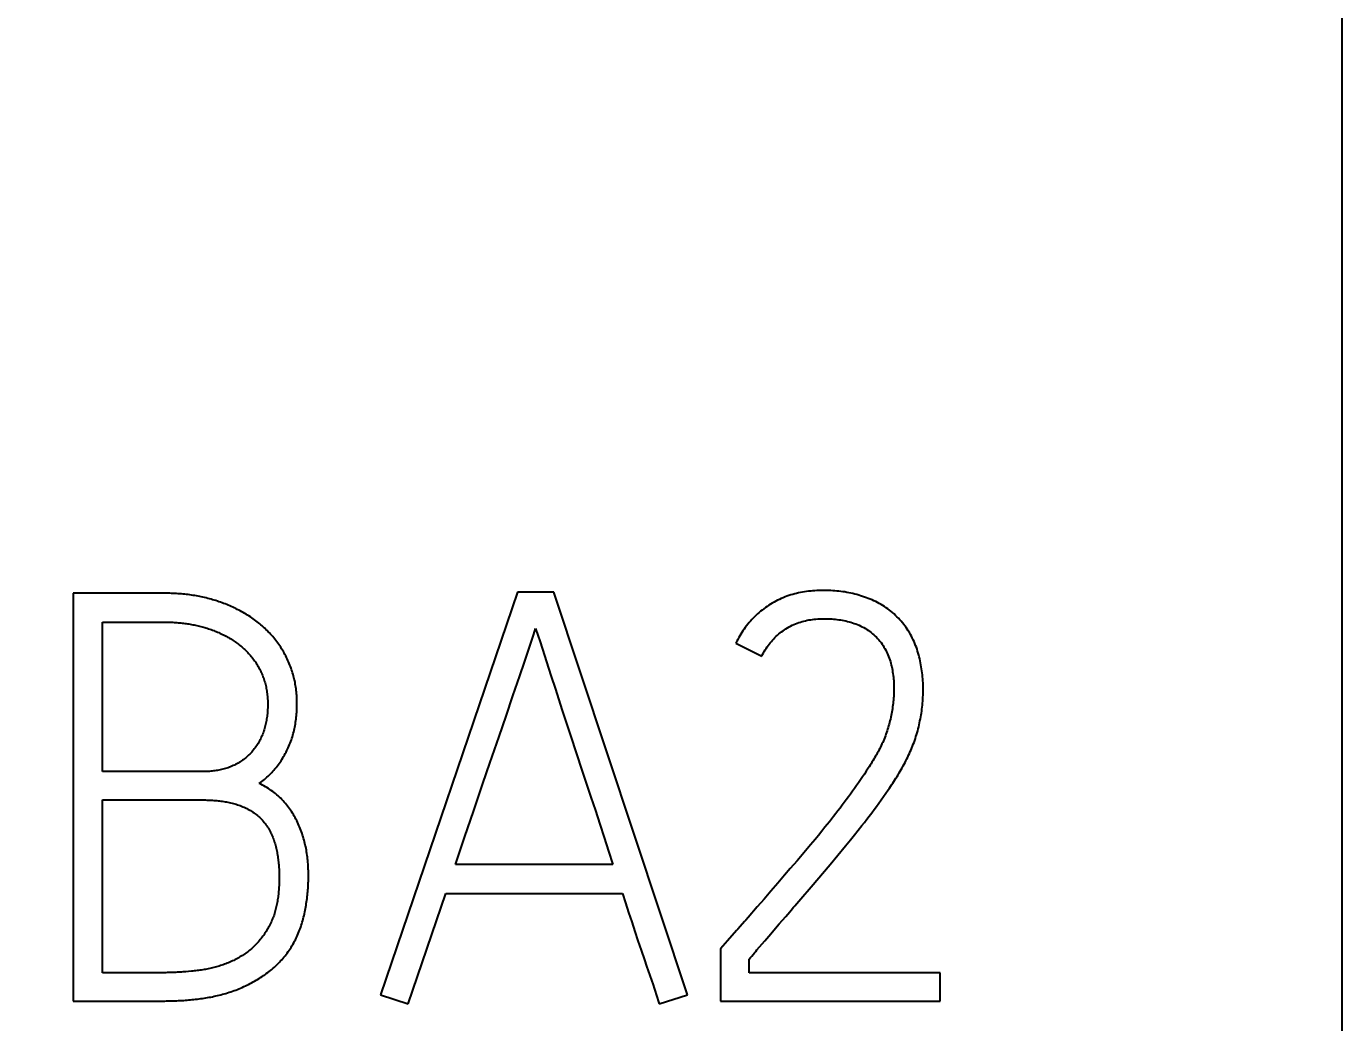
# Model space of a CAD drawing. Extents: x 0 to 420, y 0 to 297.
# Drawn here: x 139.62 to 144.77, y 169.06 to 172.96 of the extents above; entities that cross this region are included whole.
import ezdxf
from ezdxf.enums import TextEntityAlignment as Align

# ---------------------------------------------------------------- set-up
doc = ezdxf.new("R2010")
doc.units = 0
doc.header["$LTSCALE"] = 23.1
for name, color, linetype in [('10000_FRONT', 7, 'CONTINUOUS'), ('10100_DIM_FRONT', 7, 'CONTINUOUS'), ('10500_FRONT_LABELING', 7, 'CONTINUOUS')]:
    doc.layers.add(name, color=color, linetype=linetype)
doc.dimstyles.get("Standard").update_dxf_attribs({"dimtxt": 2.5, "dimasz": 2.5, "dimexe": 1.25, "dimexo": 0.625, "dimtad": 1, "dimcen": 2.5, "dimazin": 3, "dimtfac": 1, "dimtmove": 0, "dimatfit": 3})

# ---------------------------------------------------------------- blocks, each defined once
blk = doc.blocks.new('*D0')
at = {"layer": '10100_DIM_FRONT', "linetype": 'CONTINUOUS'}
for p, q in [((109.270844, 186.639203), (109.270844, 130.967761)), ((144.770844, 186.639203), (144.770844, 130.967761)), ((109.270844, 132.967761), (127.020844, 132.967761)), ((144.770844, 132.967761), (127.020844, 132.967761))]:
    blk.add_line(p, q, dxfattribs=at)
for points in [[(112.770844, 133.467761), (109.270844, 132.967761), (112.770844, 132.467761)], [(141.270844, 132.467761), (144.770844, 132.967761), (141.270844, 133.467761)]]:
    blk.add_solid(points, dxfattribs=at)
blk.add_text('35,5', height=3.5, dxfattribs=at).set_placement((123.190186, 133.842761), (132.690186, 133.842761), align=Align.FIT)

msp = doc.modelspace()

# ---------------------------------------------------------------- linework, layer by layer
at = {"layer": '10000_FRONT', "color": 7, "linetype": 'CONTINUOUS'}
msp.add_line((144.7708, 231.6402), (144.7708, 141.6402), dxfattribs=at)
at = {"layer": '10500_FRONT_LABELING', "color": 7, "linetype": 'CONTINUOUS'}
for p, q in [((139.8035, 170.738), (139.8035, 169.1402)), ((141.5428, 170.7424), (141.0071, 169.1646)), ((141.6862, 170.7424), (141.5428, 170.7424)), ((142.2085, 169.1646), (141.6862, 170.7424)), ((139.9178, 170.039), (139.9178, 170.6248)), ((141.6318, 170.5475), (141.6745, 170.4151)), ((142.399, 170.5427), (142.4998, 170.4917)), ((141.6745, 170.4151), (141.6916, 170.3622)), ((141.5256, 170.3357), (141.5436, 170.3886)), ((141.6916, 170.3622), (141.7175, 170.2829)), ((141.7175, 170.2829), (141.7523, 170.1772)), ((141.453, 170.1245), (141.4711, 170.1773)), ((141.7523, 170.1772), (141.7959, 170.0451)), ((141.435, 170.0717), (141.453, 170.1245)), ((140.3101, 170.039), (139.9178, 170.039)), ((141.408, 169.9924), (141.435, 170.0717)), ((141.7959, 170.0451), (141.8308, 169.9395)), ((142.9093, 170.0411), (142.9018, 170.0297)), ((142.9168, 170.0526), (142.9093, 170.0411)), ((141.3722, 169.8866), (141.408, 169.9924)), ((142.871, 169.9845), (142.8631, 169.9733)), ((142.8788, 169.9957), (142.871, 169.9845)), ((142.8865, 170.007), (142.8788, 169.9957)), ((142.8942, 170.0183), (142.8865, 170.007)), ((142.9018, 170.0297), (142.8942, 170.0183)), ((141.8308, 169.9395), (141.8483, 169.8866)), ((142.8391, 169.9399), (142.831, 169.9289)), ((142.8472, 169.951), (142.8391, 169.9399)), ((142.8552, 169.9621), (142.8472, 169.951)), ((142.8631, 169.9733), (142.8552, 169.9621)), ((142.9679, 169.9284), (142.977, 169.9413)), ((142.977, 169.9413), (142.9861, 169.9542)), ((142.9861, 169.9542), (142.995, 169.9672)), ((139.9178, 169.2512), (139.9178, 169.928)), ((141.3364, 169.7808), (141.3722, 169.8866)), ((141.8483, 169.8866), (141.8656, 169.8338)), ((142.7982, 169.8853), (142.7898, 169.8745)), ((142.8064, 169.8961), (142.7982, 169.8853)), ((142.8147, 169.907), (142.8064, 169.8961)), ((142.8229, 169.918), (142.8147, 169.907)), ((142.831, 169.9289), (142.8229, 169.918)), ((142.9211, 169.8651), (142.9306, 169.8776)), ((142.9306, 169.8776), (142.94, 169.8902)), ((142.94, 169.8902), (142.9494, 169.9029)), ((142.9494, 169.9029), (142.9587, 169.9156)), ((142.9587, 169.9156), (142.9679, 169.9284)), ((141.8656, 169.8338), (141.8829, 169.7809)), ((142.756, 169.8316), (142.7474, 169.821)), ((142.7645, 169.8422), (142.756, 169.8316)), ((142.773, 169.8529), (142.7645, 169.8422)), ((142.7814, 169.8637), (142.773, 169.8529)), ((142.7898, 169.8745), (142.7814, 169.8637)), ((142.8775, 169.8092), (142.8922, 169.8277)), ((142.8922, 169.8277), (142.9019, 169.8401)), ((142.9019, 169.8401), (142.9115, 169.8526)), ((142.9115, 169.8526), (142.9211, 169.8651)), ((141.3007, 169.675), (141.3364, 169.7808)), ((141.8829, 169.7809), (141.9, 169.728)), ((142.7215, 169.7893), (142.7084, 169.7735)), ((142.7345, 169.8051), (142.7215, 169.7893)), ((142.7474, 169.821), (142.7345, 169.8051)), ((142.8479, 169.7724), (142.8628, 169.7908)), ((142.8628, 169.7908), (142.8775, 169.8092)), ((141.9, 169.728), (141.9171, 169.675)), ((142.6909, 169.7526), (142.6645, 169.7213)), ((142.7084, 169.7735), (142.6909, 169.7526)), ((142.7979, 169.7117), (142.828, 169.7481)), ((142.828, 169.7481), (142.8479, 169.7724)), ((141.9171, 169.675), (141.3007, 169.675)), ((142.638, 169.6901), (142.6115, 169.6589)), ((142.6645, 169.7213), (142.638, 169.6901)), ((142.7373, 169.6393), (142.7677, 169.6754)), ((142.7677, 169.6754), (142.7979, 169.7117)), ((142.5893, 169.6329), (142.5626, 169.6019)), ((142.6115, 169.6589), (142.5893, 169.6329)), ((142.7016, 169.5973), (142.7373, 169.6393)), ((142.5359, 169.5709), (142.509, 169.5399)), ((142.5626, 169.6019), (142.5359, 169.5709)), ((142.6452, 169.5316), (142.7016, 169.5973)), ((141.1147, 169.1291), (141.2626, 169.5618)), ((141.2626, 169.5618), (141.9552, 169.5618)), ((141.9552, 169.5618), (141.9669, 169.5246)), ((141.9669, 169.5246), (141.9787, 169.4873)), ((142.509, 169.5399), (142.4822, 169.509)), ((142.6298, 169.5137), (142.6452, 169.5316)), ((141.9787, 169.4873), (141.9907, 169.4501)), ((142.4822, 169.509), (142.4462, 169.4678)), ((142.5682, 169.442), (142.5939, 169.4719)), ((141.9907, 169.4501), (142.0028, 169.413)), ((142.4013, 169.4165), (142.3653, 169.3754)), ((142.4058, 169.4216), (142.4013, 169.4165)), ((142.4148, 169.4319), (142.4058, 169.4216)), ((142.5272, 169.3942), (142.5682, 169.442)), ((142.0028, 169.413), (142.0151, 169.3759)), ((142.0151, 169.3759), (142.0275, 169.3388)), ((142.3653, 169.3754), (142.3385, 169.3444)), ((142.4914, 169.3523), (142.5017, 169.3643)), ((142.5017, 169.3643), (142.5119, 169.3762)), ((142.5119, 169.3762), (142.5272, 169.3942)), ((142.0275, 169.3388), (142.0401, 169.3018)), ((142.3385, 169.3444), (142.3385, 169.1402)), ((142.4812, 169.3403), (142.4914, 169.3523)), ((142.0401, 169.3018), (142.0486, 169.2772)), ((142.4505, 169.2512), (142.4505, 169.3044)), ((140.161, 169.2512), (139.9178, 169.2512)), ((140.2554, 169.256), (140.2443, 169.255)), ((140.2664, 169.257), (140.2554, 169.256)), ((143.1991, 169.2512), (142.4505, 169.2512)), ((143.1991, 169.1402), (143.1991, 169.2512)), ((141.0071, 169.1646), (141.1147, 169.1291)), ((142.0986, 169.1291), (142.2085, 169.1646)), ((139.8035, 169.1402), (140.1622, 169.1402)), ((142.3385, 169.1402), (143.1991, 169.1402))]:
    msp.add_line(p, q, dxfattribs=at)
for points in [[(140.5319, 169.9924), (140.5372, 169.9963), (140.5424, 170.0003), (140.5475, 170.0044), (140.5525, 170.0086), (140.5575, 170.0129), (140.5623, 170.0173), (140.5671, 170.0217), (140.5717, 170.0262), (140.5763, 170.0309), (140.5808, 170.0356), (140.5852, 170.0404), (140.5895, 170.0452), (140.5937, 170.0502), (140.5979, 170.0552), (140.6019, 170.0603), (140.6059, 170.0655), (140.6098, 170.0708), (140.6136, 170.0762), (140.6173, 170.0816), (140.6209, 170.0871), (140.6244, 170.0927), (140.6277, 170.0983), (140.631, 170.1039), (140.6342, 170.1096), (140.6372, 170.1154), (140.6402, 170.1212), (140.643, 170.127), (140.6457, 170.1329), (140.6484, 170.1389), (140.6509, 170.1449), (140.6533, 170.1509), (140.6556, 170.157), (140.6578, 170.1632), (140.6599, 170.1694), (140.6619, 170.1756), (140.6637, 170.1819), (140.6655, 170.1883), (140.6671, 170.1946), (140.6687, 170.201), (140.6701, 170.2074), (140.6714, 170.2138), (140.6726, 170.2202), (140.6737, 170.2266), (140.6747, 170.233), (140.6756, 170.2394), (140.6765, 170.2459), (140.6772, 170.2523), (140.6778, 170.2588), (140.6784, 170.2653), (140.6788, 170.2717), (140.6792, 170.2782), (140.6795, 170.2847), (140.6797, 170.2912), (140.6798, 170.2977), (140.6799, 170.3042), (140.6798, 170.3108), (140.6797, 170.3173), (140.6795, 170.3238), (140.6792, 170.3304), (140.6788, 170.3369), (140.6783, 170.3435), (140.6777, 170.35), (140.677, 170.3565), (140.6762, 170.3629), (140.6753, 170.3694), (140.6743, 170.3758), (140.6733, 170.3822), (140.6721, 170.3885), (140.6708, 170.3949), (140.6694, 170.4012), (140.6679, 170.4074), (140.6663, 170.4137), (140.6646, 170.4199), (140.6628, 170.4261), (140.6609, 170.4323), (140.6588, 170.4385), (140.6567, 170.4446), (140.6545, 170.4507), (140.6521, 170.4567), (140.6497, 170.4628), (140.6471, 170.4688), (140.6445, 170.4748), (140.6417, 170.4807), (140.6388, 170.4866), (140.6359, 170.4925), (140.6328, 170.4983), (140.6297, 170.504), (140.6265, 170.5097), (140.6231, 170.5153), (140.6197, 170.5208), (140.6163, 170.5263), (140.6127, 170.5317), (140.609, 170.5371), (140.6053, 170.5424), (140.6014, 170.5476), (140.5975, 170.5528), (140.5935, 170.5579), (140.5894, 170.563), (140.5852, 170.568), (140.581, 170.5729), (140.5766, 170.5777), (140.5721, 170.5825), (140.5676, 170.5873), (140.563, 170.592), (140.5583, 170.5965), (140.5535, 170.6011), (140.5487, 170.6055), (140.5438, 170.6098), (140.5388, 170.6141), (140.5338, 170.6183), (140.5288, 170.6224), (140.5236, 170.6264), (140.5184, 170.6303), (140.5132, 170.6342), (140.5079, 170.638), (140.5026, 170.6417), (140.4972, 170.6453), (140.4917, 170.6489), (140.4862, 170.6524), (140.4806, 170.6558), (140.475, 170.6592), (140.4693, 170.6624), (140.4636, 170.6657), (140.4579, 170.6688), (140.452, 170.6719), (140.4462, 170.6748), (140.4403, 170.6778), (140.4344, 170.6806), (140.4285, 170.6834), (140.4226, 170.686), (140.4166, 170.6886), (140.4106, 170.6912), (140.4046, 170.6937), (140.3986, 170.6961), (140.3925, 170.6984), (140.3864, 170.7006), (140.3803, 170.7028), (140.3742, 170.705), (140.3681, 170.707), (140.3619, 170.709), (140.3557, 170.7109), (140.3495, 170.7128), (140.3432, 170.7146), (140.337, 170.7163), (140.3307, 170.7179), (140.3244, 170.7195), (140.3181, 170.721), (140.3117, 170.7225), (140.3053, 170.7238), (140.2989, 170.7251), (140.2925, 170.7264), (140.2861, 170.7276), (140.2796, 170.7287), (140.2732, 170.7297), (140.2667, 170.7307), (140.2602, 170.7316), (140.2537, 170.7325), (140.2471, 170.7332), (140.2406, 170.734), (140.2341, 170.7346), (140.2276, 170.7352), (140.2211, 170.7357), (140.2145, 170.7362), (140.208, 170.7366), (140.2015, 170.737), (140.1949, 170.7373), (140.1884, 170.7376), (140.1818, 170.7377), (140.1753, 170.7379), (140.1687, 170.738), (139.8035, 170.738)], [(143.0454, 170.6281), (143.0401, 170.6341), (143.0347, 170.6399), (143.0292, 170.6456), (143.0235, 170.6513), (143.0178, 170.6568), (143.0119, 170.6622), (143.0059, 170.6673), (142.9997, 170.6723), (142.9934, 170.677), (142.987, 170.6815), (142.9805, 170.6859), (142.9738, 170.69), (142.967, 170.694), (142.9602, 170.6979), (142.9532, 170.7016), (142.9461, 170.7051), (142.9389, 170.7085), (142.9317, 170.7118), (142.9243, 170.7149), (142.9169, 170.7178), (142.9095, 170.7206), (142.9021, 170.7233), (142.8946, 170.7259), (142.8871, 170.7283), (142.8795, 170.7306), (142.8719, 170.7328), (142.8643, 170.7348), (142.8567, 170.7367), (142.849, 170.7385), (142.8413, 170.7401), (142.8336, 170.7416), (142.8258, 170.743), (142.818, 170.7441), (142.8101, 170.7452), (142.8022, 170.7461), (142.7943, 170.7468), (142.7864, 170.7475), (142.7784, 170.748), (142.7705, 170.7485), (142.7625, 170.7488), (142.7546, 170.749), (142.7466, 170.7491), (142.7387, 170.7491), (142.7308, 170.7489), (142.7229, 170.7487), (142.715, 170.7484), (142.7071, 170.7479), (142.6992, 170.7473), (142.6914, 170.7466), (142.6835, 170.7457), (142.6756, 170.7447), (142.6678, 170.7436), (142.66, 170.7423), (142.6521, 170.7408), (142.6443, 170.7393), (142.6365, 170.7375), (142.6288, 170.7356), (142.6211, 170.7335), (142.6134, 170.7312), (142.6059, 170.7288), (142.5984, 170.7262), (142.591, 170.7234), (142.5836, 170.7205), (142.5764, 170.7174), (142.5692, 170.7141), (142.5621, 170.7107), (142.555, 170.707), (142.5481, 170.7033), (142.5412, 170.6993), (142.5343, 170.6952), (142.5276, 170.6909), (142.5209, 170.6864), (142.5144, 170.6819), (142.508, 170.6772), (142.5017, 170.6723), (142.4955, 170.6674), (142.4895, 170.6623), (142.4836, 170.6571), (142.4777, 170.6517), (142.472, 170.6462), (142.4664, 170.6406), (142.461, 170.6349), (142.4556, 170.629), (142.4504, 170.623), (142.4453, 170.6169), (142.4403, 170.6106), (142.4355, 170.6043), (142.4308, 170.5978), (142.4262, 170.5913), (142.4219, 170.5846), (142.4177, 170.5779), (142.4136, 170.571), (142.4097, 170.5641), (142.406, 170.5571), (142.4024, 170.5499), (142.399, 170.5427)], [(139.9178, 170.6248), (140.1675, 170.6248), (140.1728, 170.6247), (140.1781, 170.6246), (140.1834, 170.6245), (140.1887, 170.6243), (140.194, 170.6241), (140.1993, 170.6238), (140.2045, 170.6235), (140.2098, 170.6231), (140.2151, 170.6227), (140.2203, 170.6222), (140.2256, 170.6217), (140.2308, 170.6212), (140.236, 170.6206), (140.2413, 170.6199), (140.2465, 170.6192), (140.2517, 170.6184), (140.2569, 170.6176), (140.262, 170.6168), (140.2672, 170.6159), (140.2724, 170.6149), (140.2775, 170.6139), (140.2827, 170.6128), (140.2878, 170.6117), (140.2929, 170.6105), (140.298, 170.6093), (140.3032, 170.608), (140.3082, 170.6066), (140.3133, 170.6052), (140.3184, 170.6037), (140.3235, 170.6022), (140.3285, 170.6006), (140.3336, 170.599), (140.3386, 170.5973), (140.3436, 170.5955), (140.3486, 170.5937), (140.3536, 170.5918), (140.3586, 170.5898), (140.3636, 170.5878), (140.3685, 170.5857), (140.3734, 170.5836), (140.3783, 170.5814), (140.3831, 170.5792), (140.3879, 170.5769), (140.3926, 170.5745), (140.3973, 170.5721), (140.402, 170.5696), (140.4067, 170.5671), (140.4113, 170.5645), (140.4159, 170.5618), (140.4204, 170.559), (140.4249, 170.5562), (140.4294, 170.5534), (140.4338, 170.5504), (140.4382, 170.5474), (140.4425, 170.5443), (140.4468, 170.5412), (140.4511, 170.5379), (140.4553, 170.5346), (140.4594, 170.5313), (140.4636, 170.5278), (140.4676, 170.5243), (140.4716, 170.5208), (140.4755, 170.5171), (140.4793, 170.5135), (140.4831, 170.5097), (140.4868, 170.5059), (140.4904, 170.502), (140.494, 170.4981), (140.4974, 170.4941), (140.5008, 170.4901), (140.5042, 170.4859), (140.5074, 170.4817), (140.5106, 170.4775), (140.5137, 170.4732), (140.5168, 170.4688), (140.5197, 170.4643), (140.5226, 170.4598), (140.5254, 170.4553), (140.5281, 170.4506), (140.5307, 170.446), (140.5333, 170.4413), (140.5357, 170.4366), (140.538, 170.4318), (140.5403, 170.427), (140.5424, 170.4221), (140.5445, 170.4173), (140.5464, 170.4124), (140.5483, 170.4074), (140.55, 170.4024), (140.5517, 170.3974), (140.5533, 170.3923), (140.5548, 170.3872), (140.5561, 170.3821), (140.5574, 170.3769), (140.5586, 170.3717), (140.5597, 170.3664), (140.5607, 170.3612), (140.5616, 170.3559), (140.5624, 170.3506), (140.5631, 170.3453), (140.5637, 170.3401), (140.5642, 170.3348), (140.5646, 170.3295), (140.565, 170.3242), (140.5652, 170.3189), (140.5654, 170.3136), (140.5655, 170.3084), (140.5656, 170.3031), (140.5655, 170.2978), (140.5654, 170.2925), (140.5653, 170.2872), (140.565, 170.2819), (140.5647, 170.2766), (140.5643, 170.2713), (140.5638, 170.266), (140.5633, 170.2607), (140.5626, 170.2554), (140.5619, 170.2501), (140.5611, 170.2448), (140.5602, 170.2395), (140.5592, 170.2343), (140.5581, 170.2291), (140.557, 170.2239), (140.5557, 170.2187), (140.5544, 170.2136), (140.553, 170.2085), (140.5515, 170.2034), (140.5498, 170.1984), (140.5481, 170.1933), (140.5463, 170.1884), (140.5444, 170.1834), (140.5423, 170.1785), (140.5402, 170.1736), (140.5379, 170.1687), (140.5355, 170.1639), (140.5331, 170.1592), (140.5305, 170.1545), (140.5278, 170.1499), (140.525, 170.1454), (140.5221, 170.1409), (140.5191, 170.1365), (140.516, 170.1322), (140.5128, 170.128), (140.5095, 170.1238), (140.5061, 170.1197), (140.5026, 170.1157), (140.4989, 170.1118), (140.4952, 170.1079), (140.4914, 170.1042), (140.4875, 170.1005), (140.4835, 170.0969), (140.4795, 170.0935), (140.4753, 170.0901), (140.4711, 170.0868), (140.4669, 170.0837), (140.4625, 170.0807), (140.4581, 170.0777), (140.4536, 170.0749), (140.449, 170.0722), (140.4444, 170.0696), (140.4396, 170.0671), (140.4348, 170.0647), (140.43, 170.0624), (140.4251, 170.0603), (140.4201, 170.0582), (140.4151, 170.0563), (140.4101, 170.0545), (140.4051, 170.0528), (140.4, 170.0512), (140.3948, 170.0497), (140.3897, 170.0483), (140.3845, 170.047), (140.3793, 170.0459), (140.3741, 170.0448), (140.3688, 170.0438), (140.3635, 170.0429), (140.3582, 170.0421), (140.3529, 170.0415), (140.3475, 170.0408), (140.3422, 170.0403), (140.3369, 170.0399), (140.3315, 170.0396), (140.3262, 170.0393), (140.3208, 170.0391), (140.3154, 170.039), (140.3101, 170.039)], [(141.5703, 170.468), (141.6056, 170.5739), (141.6145, 170.6004)], [(141.6145, 170.6004), (141.6232, 170.574), (141.6318, 170.5475)], [(142.4998, 170.4917), (142.5029, 170.4979), (142.5061, 170.5041), (142.5095, 170.5101), (142.513, 170.516), (142.5167, 170.5219), (142.5205, 170.5276), (142.5245, 170.5332), (142.5286, 170.5387), (142.5329, 170.5441), (142.5374, 170.5493), (142.542, 170.5545), (142.5467, 170.5596), (142.5516, 170.5646), (142.5566, 170.5694), (142.5617, 170.574), (142.567, 170.5786), (142.5723, 170.5829), (142.5777, 170.5871), (142.5833, 170.5912), (142.5889, 170.5951), (142.5947, 170.5989), (142.6006, 170.6025), (142.6066, 170.606), (142.6127, 170.6093), (142.6189, 170.6124), (142.6252, 170.6153), (142.6316, 170.6181), (142.638, 170.6206), (142.6445, 170.623), (142.6511, 170.6251), (142.6577, 170.6271), (142.6643, 170.6289), (142.671, 170.6305), (142.6778, 170.6319), (142.6845, 170.6332), (142.6914, 170.6343), (142.6983, 170.6352), (142.7052, 170.636), (142.7121, 170.6367), (142.719, 170.6372), (142.7259, 170.6376), (142.7328, 170.6379), (142.7396, 170.6381), (142.7465, 170.6382), (142.7534, 170.6381), (142.7602, 170.6379), (142.7671, 170.6377), (142.774, 170.6373), (142.7808, 170.6368), (142.7876, 170.6361), (142.7945, 170.6354), (142.8013, 170.6345), (142.8081, 170.6334), (142.8149, 170.6323), (142.8217, 170.631), (142.8285, 170.6295), (142.8353, 170.6279), (142.842, 170.6261), (142.8487, 170.6242), (142.8553, 170.6222), (142.8619, 170.62), (142.8684, 170.6176), (142.8748, 170.6151), (142.8811, 170.6124), (142.8874, 170.6095), (142.8936, 170.6064), (142.8998, 170.6032), (142.9058, 170.5997), (142.9117, 170.596), (142.9175, 170.5922), (142.9232, 170.5882), (142.9286, 170.584), (142.934, 170.5796), (142.9391, 170.5751), (142.9441, 170.5704), (142.949, 170.5656), (142.9537, 170.5606), (142.9583, 170.5554), (142.9627, 170.55), (142.967, 170.5445), (142.971, 170.5388), (142.9749, 170.533), (142.9785, 170.5271), (142.982, 170.5212), (142.9853, 170.5151), (142.9884, 170.5089), (142.9914, 170.5027), (142.9942, 170.4963), (142.9968, 170.4899), (142.9992, 170.4834), (143.0014, 170.4768), (143.0035, 170.4701), (143.0053, 170.4635), (143.007, 170.4568), (143.0086, 170.45), (143.01, 170.4433), (143.0113, 170.4365), (143.0124, 170.4298), (143.0135, 170.423), (143.0144, 170.4161), (143.0152, 170.4093), (143.0159, 170.4024), (143.0165, 170.3956), (143.0169, 170.3887), (143.0172, 170.3817), (143.0175, 170.3748), (143.0176, 170.3679), (143.0176, 170.3609), (143.0175, 170.354), (143.0173, 170.3471), (143.017, 170.3402), (143.0166, 170.3333), (143.0162, 170.3265), (143.0156, 170.3196), (143.0149, 170.3128), (143.0142, 170.306), (143.0134, 170.2992), (143.0124, 170.2924), (143.0114, 170.2856), (143.0103, 170.2788), (143.0091, 170.2721), (143.0078, 170.2653), (143.0064, 170.2586), (143.005, 170.2519), (143.0034, 170.2452), (143.0019, 170.2385), (143.0002, 170.2318), (142.9985, 170.2252), (142.9967, 170.2185), (142.9948, 170.2119), (142.9928, 170.2052), (142.9907, 170.1986), (142.9885, 170.192), (142.9862, 170.1855), (142.9839, 170.1791), (142.9814, 170.1726), (142.9788, 170.1663), (142.9762, 170.16), (142.9734, 170.1537), (142.9706, 170.1475), (142.9676, 170.1413), (142.9646, 170.1352), (142.9616, 170.1291), (142.9584, 170.1231), (142.9552, 170.1171), (142.952, 170.1111), (142.9486, 170.1051), (142.9453, 170.0992), (142.9418, 170.0933), (142.9384, 170.0874), (142.9349, 170.0816), (142.9313, 170.0758), (142.9277, 170.07), (142.9241, 170.0642), (142.9205, 170.0584), (142.9168, 170.0526)], [(142.995, 169.9672), (142.9995, 169.9737), (143.0039, 169.9803), (143.0083, 169.9869), (143.0126, 169.9935), (143.0169, 170.0001), (143.0212, 170.0068), (143.0254, 170.0135), (143.0296, 170.0202), (143.0337, 170.027), (143.0378, 170.0337), (143.0418, 170.0405), (143.0458, 170.0473), (143.0497, 170.0542), (143.0535, 170.0611), (143.0573, 170.068), (143.061, 170.0749), (143.0646, 170.0819), (143.0681, 170.0889), (143.0716, 170.096), (143.075, 170.1031), (143.0782, 170.1102), (143.0814, 170.1174), (143.0845, 170.1246), (143.0876, 170.1318), (143.0905, 170.1391), (143.0933, 170.1465), (143.0961, 170.1538), (143.0987, 170.1613), (143.1013, 170.1687), (143.1038, 170.1762), (143.1061, 170.1838), (143.1083, 170.1914), (143.1105, 170.1991), (143.1125, 170.2068), (143.1144, 170.2145), (143.1162, 170.2222), (143.1179, 170.23), (143.1195, 170.2377), (143.121, 170.2454), (143.1224, 170.2532), (143.1237, 170.261), (143.1249, 170.2687), (143.1261, 170.2765), (143.1271, 170.2843), (143.128, 170.2921), (143.1288, 170.2999), (143.1295, 170.3077), (143.1302, 170.3156), (143.1307, 170.3234), (143.1311, 170.3312), (143.1315, 170.3391), (143.1317, 170.3469), (143.1319, 170.3548), (143.1319, 170.3627), (143.1318, 170.3706), (143.1316, 170.3785), (143.1314, 170.3864), (143.1309, 170.3943), (143.1304, 170.4022), (143.1298, 170.4102), (143.129, 170.4181), (143.1281, 170.426), (143.1271, 170.4339), (143.1259, 170.4418), (143.1247, 170.4496), (143.1233, 170.4574), (143.1219, 170.4652), (143.1203, 170.4729), (143.1186, 170.4807), (143.1168, 170.4884), (143.1148, 170.496), (143.1126, 170.5037), (143.1103, 170.5112), (143.1079, 170.5188), (143.1052, 170.5263), (143.1024, 170.5338), (143.0994, 170.5412), (143.0962, 170.5485), (143.0928, 170.5557), (143.0893, 170.5629), (143.0856, 170.5699), (143.0818, 170.5768), (143.0779, 170.5836), (143.0738, 170.5903), (143.0695, 170.5969), (143.065, 170.6034), (143.0604, 170.6098), (143.0556, 170.616), (143.0506, 170.6221), (143.0454, 170.6281)], [(141.5436, 170.3886), (141.5526, 170.415), (141.5703, 170.468)], [(141.4711, 170.1773), (141.4984, 170.2565), (141.5256, 170.3357)], [(140.1622, 169.1402), (140.1689, 169.1403), (140.1757, 169.1404), (140.1825, 169.1405), (140.1892, 169.1406), (140.1959, 169.1408), (140.2027, 169.141), (140.2094, 169.1413), (140.2161, 169.1416), (140.2229, 169.1419), (140.2296, 169.1423), (140.2363, 169.1427), (140.243, 169.1432), (140.2497, 169.1437), (140.2564, 169.1443), (140.2631, 169.1448), (140.2698, 169.1455), (140.2764, 169.1462), (140.2831, 169.1469), (140.2897, 169.1477), (140.2964, 169.1485), (140.303, 169.1494), (140.3097, 169.1503), (140.3163, 169.1513), (140.3229, 169.1524), (140.3295, 169.1535), (140.3361, 169.1546), (140.3427, 169.1559), (140.3493, 169.1572), (140.3558, 169.1586), (140.3624, 169.16), (140.3689, 169.1615), (140.3755, 169.1631), (140.382, 169.1648), (140.3885, 169.1665), (140.395, 169.1683), (140.4015, 169.1702), (140.4079, 169.1722), (140.4144, 169.1742), (140.4209, 169.1764), (140.4273, 169.1786), (140.4337, 169.1809), (140.4401, 169.1833), (140.4465, 169.1858), (140.4528, 169.1884), (140.4591, 169.191), (140.4654, 169.1937), (140.4716, 169.1965), (140.4778, 169.1994), (140.4839, 169.2023), (140.49, 169.2053), (140.496, 169.2084), (140.502, 169.2116), (140.508, 169.2148), (140.5139, 169.2181), (140.5198, 169.2215), (140.5257, 169.2249), (140.5315, 169.2284), (140.5372, 169.2321), (140.5429, 169.2358), (140.5486, 169.2396), (140.5542, 169.2434), (140.5598, 169.2474), (140.5653, 169.2515), (140.5707, 169.2557), (140.576, 169.26), (140.5813, 169.2643), (140.5864, 169.2688), (140.5915, 169.2733), (140.5965, 169.2779), (140.6014, 169.2825), (140.6061, 169.2873), (140.6108, 169.2921), (140.6155, 169.2971), (140.62, 169.302), (140.6244, 169.3071), (140.6287, 169.3123), (140.633, 169.3175), (140.6371, 169.3228), (140.6412, 169.3282), (140.6452, 169.3337), (140.649, 169.3392), (140.6528, 169.3448), (140.6565, 169.3505), (140.6602, 169.3563), (140.6637, 169.3622), (140.6671, 169.3681), (140.6704, 169.3741), (140.6736, 169.3801), (140.6767, 169.3862), (140.6796, 169.3923), (140.6824, 169.3985), (140.6851, 169.4047), (140.6877, 169.411), (140.6901, 169.4173), (140.6924, 169.4236), (140.6946, 169.43), (140.6967, 169.4364), (140.6987, 169.4429), (140.7006, 169.4494), (140.7024, 169.4559), (140.7042, 169.4625), (140.7058, 169.4691), (140.7074, 169.4757), (140.7089, 169.4824), (140.7103, 169.489), (140.7116, 169.4957), (140.7129, 169.5024), (140.7141, 169.5091), (140.7153, 169.5157), (140.7164, 169.5224), (140.7174, 169.5291), (140.7184, 169.5358), (140.7193, 169.5425), (140.7202, 169.5492), (140.7209, 169.5559), (140.7216, 169.5626), (140.7223, 169.5693), (140.7228, 169.576), (140.7233, 169.5828), (140.7237, 169.5895), (140.724, 169.5962), (140.7243, 169.6029), (140.7245, 169.6096), (140.7246, 169.6164), (140.7247, 169.6231), (140.7247, 169.6298), (140.7247, 169.6366), (140.7246, 169.6433), (140.7244, 169.6501), (140.7241, 169.6568), (140.7238, 169.6635), (140.7235, 169.6703), (140.723, 169.677), (140.7225, 169.6838), (140.7219, 169.6906), (140.7212, 169.6973), (140.7204, 169.7041), (140.7196, 169.7108), (140.7186, 169.7176), (140.7176, 169.7244), (140.7165, 169.7311), (140.7152, 169.7378), (140.7139, 169.7445), (140.7125, 169.7511), (140.711, 169.7577), (140.7094, 169.7643), (140.7077, 169.7709), (140.7059, 169.7774), (140.704, 169.7839), (140.702, 169.7903), (140.6999, 169.7968), (140.6976, 169.8032), (140.6953, 169.8095), (140.6928, 169.8159), (140.6902, 169.8222), (140.6876, 169.8284), (140.6848, 169.8347), (140.6818, 169.8409), (140.6788, 169.847), (140.6757, 169.8531), (140.6725, 169.859), (140.6691, 169.865), (140.6657, 169.8708), (140.6621, 169.8766), (140.6585, 169.8822), (140.6547, 169.8878), (140.6509, 169.8934), (140.6469, 169.8988), (140.6429, 169.9042), (140.6387, 169.9095), (140.6344, 169.9147), (140.6299, 169.9198), (140.6254, 169.9248), (140.6208, 169.9298), (140.616, 169.9346), (140.6111, 169.9394), (140.606, 169.944), (140.6009, 169.9486), (140.5957, 169.953), (140.5903, 169.9573), (140.5849, 169.9614), (140.5794, 169.9654), (140.5738, 169.9693), (140.5681, 169.973), (140.5623, 169.9766), (140.5564, 169.98), (140.5504, 169.9833), (140.5444, 169.9865), (140.5382, 169.9895), (140.5319, 169.9924)], [(139.9178, 169.928), (140.3156, 169.928), (140.3212, 169.9279), (140.3267, 169.9278), (140.3323, 169.9276), (140.3378, 169.9274), (140.3434, 169.9271), (140.3489, 169.9268), (140.3544, 169.9264), (140.3599, 169.926), (140.3654, 169.9255), (140.3709, 169.9249), (140.3764, 169.9243), (140.3819, 169.9236), (140.3874, 169.9228), (140.3928, 169.922), (140.3983, 169.9211), (140.4037, 169.9201), (140.4092, 169.9191), (140.4146, 169.918), (140.42, 169.9167), (140.4254, 169.9154), (140.4308, 169.9141), (140.4362, 169.9126), (140.4416, 169.911), (140.4469, 169.9093), (140.4522, 169.9076), (140.4574, 169.9057), (140.4626, 169.9037), (140.4678, 169.9016), (140.4729, 169.8994), (140.4779, 169.8971), (140.4829, 169.8947), (140.4878, 169.8922), (140.4927, 169.8895), (140.4975, 169.8867), (140.5023, 169.8838), (140.507, 169.8808), (140.5116, 169.8776), (140.5162, 169.8743), (140.5206, 169.8709), (140.5249, 169.8675), (140.5291, 169.8638), (140.5332, 169.8601), (140.5371, 169.8563), (140.541, 169.8524), (140.5447, 169.8483), (140.5483, 169.8441), (140.5518, 169.8398), (140.5552, 169.8354), (140.5585, 169.8309), (140.5617, 169.8263), (140.5648, 169.8216), (140.5677, 169.8169), (140.5705, 169.8121), (140.5732, 169.8072), (140.5757, 169.8023), (140.5782, 169.7973), (140.5805, 169.7923), (140.5827, 169.7872), (140.5848, 169.7821), (140.5868, 169.777), (140.5887, 169.7718), (140.5905, 169.7665), (140.5922, 169.7612), (140.5939, 169.7559), (140.5954, 169.7505), (140.5968, 169.7451), (140.5982, 169.7397), (140.5994, 169.7343), (140.6006, 169.7289), (140.6017, 169.7235), (140.6027, 169.718), (140.6037, 169.7126), (140.6046, 169.7071), (140.6054, 169.7017), (140.6061, 169.6962), (140.6068, 169.6907), (140.6074, 169.6852), (140.6079, 169.6798), (140.6084, 169.6743), (140.6088, 169.6688), (140.6092, 169.6633), (140.6095, 169.6578), (140.6098, 169.6522), (140.61, 169.6467), (140.6102, 169.6412), (140.6103, 169.6357), (140.6104, 169.6301), (140.6104, 169.6246), (140.6104, 169.619), (140.6103, 169.6135), (140.6102, 169.6079), (140.61, 169.6024), (140.6098, 169.5968), (140.6096, 169.5913), (140.6093, 169.5858), (140.6089, 169.5802), (140.6085, 169.5747), (140.6081, 169.5692), (140.6075, 169.5637), (140.607, 169.5582), (140.6063, 169.5528), (140.6056, 169.5473), (140.6049, 169.5418), (140.604, 169.5364), (140.6032, 169.5309), (140.6022, 169.5255), (140.6012, 169.5201), (140.6001, 169.5147), (140.5989, 169.5093), (140.5976, 169.5039), (140.5963, 169.4986), (140.5948, 169.4932), (140.5933, 169.4879), (140.5916, 169.4825), (140.5899, 169.4772), (140.5881, 169.472), (140.5861, 169.4667), (140.5841, 169.4616), (140.582, 169.4564), (140.5798, 169.4513), (140.5775, 169.4463), (140.5751, 169.4413), (140.5726, 169.4364), (140.5701, 169.4315), (140.5674, 169.4267), (140.5647, 169.4219), (140.5618, 169.4172), (140.5589, 169.4125), (140.5559, 169.4079), (140.5528, 169.4033), (140.5496, 169.3987), (140.5463, 169.3943), (140.543, 169.3898), (140.5395, 169.3854), (140.536, 169.3811), (140.5325, 169.3768), (140.5288, 169.3726), (140.5251, 169.3684), (140.5214, 169.3644), (140.5175, 169.3604), (140.5136, 169.3564), (140.5097, 169.3526), (140.5056, 169.3488), (140.5015, 169.3451), (140.4974, 169.3415), (140.4931, 169.338), (140.4888, 169.3346), (140.4844, 169.3312), (140.48, 169.3279), (140.4754, 169.3247), (140.4708, 169.3216), (140.4662, 169.3186), (140.4614, 169.3156), (140.4566, 169.3127), (140.4518, 169.3099), (140.4469, 169.3072), (140.442, 169.3046), (140.4371, 169.302), (140.4321, 169.2995), (140.4272, 169.2971), (140.4221, 169.2948), (140.4171, 169.2926), (140.412, 169.2904), (140.4069, 169.2883), (140.4018, 169.2863), (140.3966, 169.2843), (140.3914, 169.2824), (140.3862, 169.2806), (140.381, 169.2788), (140.3757, 169.2771), (140.3704, 169.2755), (140.3651, 169.274), (140.3597, 169.2725), (140.3543, 169.2711), (140.3489, 169.2698), (140.3435, 169.2686), (140.338, 169.2674), (140.3325, 169.2663), (140.327, 169.2653), (140.3215, 169.2643), (140.3161, 169.2634), (140.3106, 169.2625), (140.305, 169.2617), (140.2995, 169.2609), (140.294, 169.2602), (140.2885, 169.2595), (140.283, 169.2588), (140.2775, 169.2582), (140.272, 169.2576), (140.2664, 169.257)], [(142.4462, 169.4678), (142.4373, 169.4576), (142.4328, 169.4524), (142.4148, 169.4319)], [(142.5939, 169.4719), (142.6093, 169.4898), (142.6144, 169.4957)], [(142.6144, 169.4957), (142.6247, 169.5077), (142.6298, 169.5137)], [(142.4505, 169.3044), (142.4556, 169.3104), (142.4607, 169.3164)], [(142.4607, 169.3164), (142.471, 169.3284), (142.4761, 169.3343), (142.4812, 169.3403)], [(142.0486, 169.2772), (142.0743, 169.2034), (142.0785, 169.1911), (142.0827, 169.1787), (142.0867, 169.1663), (142.0908, 169.1539), (142.0947, 169.1415), (142.0986, 169.1291)], [(140.2221, 169.2534), (140.2166, 169.253), (140.211, 169.2527), (140.2055, 169.2524), (140.1999, 169.2522), (140.1944, 169.2519), (140.1888, 169.2517), (140.1833, 169.2516), (140.1777, 169.2514), (140.1721, 169.2513), (140.1666, 169.2512), (140.161, 169.2512)], [(140.2443, 169.255), (140.2332, 169.2541), (140.2277, 169.2537), (140.2221, 169.2534)]]:
    msp.add_lwpolyline(points, dxfattribs=at)

# ---------------------------------------------------------------- dimensions: what is measured, and where the dimension line sits
at = {"layer": '10100_DIM_FRONT', "linetype": 'CONTINUOUS'}
dim = msp.add_linear_dim(base=(144.7708, 132.9678), p1=(109.2708, 186.6392), p2=(144.7708, 186.6392), dimstyle='Standard', dxfattribs=at)
dim.commit()
dim.dimension.update_dxf_attribs({"geometry": '*D0', "text_midpoint": (127.9402, 135.5928), "dimtype": 128})

doc.saveas('drawing.dxf')
